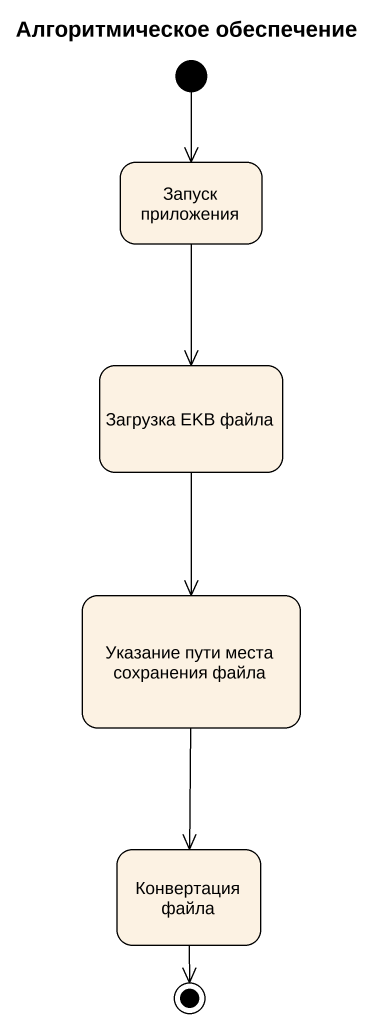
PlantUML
@startuml
title Алгоритмическое обеспечение
hide empty description
state "Запуск приложения" as Запуск_приложения
state "Загрузка EKB файла" as Загрузка_EKB_файла
state "Указание пути места сохранения файла" as Указание_пути_места
state "Конвертация файла" as Конвертация_файла
[*] --> Запуск_приложения
Запуск_приложения --> Загрузка_EKB_файла
Загрузка_EKB_файла --> Указание_пути_места
Указание_пути_места --> Конвертация_файла
Конвертация_файла --> [*]
@enduml
